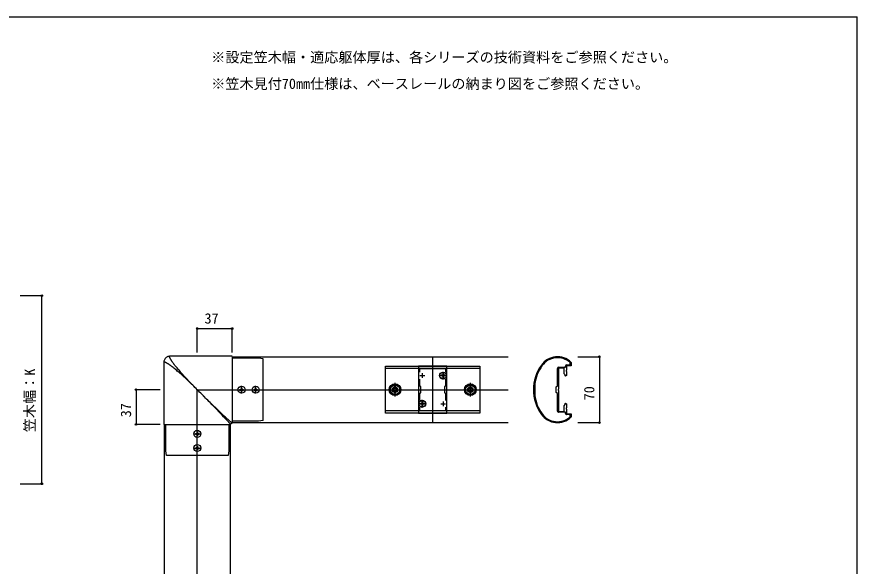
# Model space of a CAD drawing. Units: millimetres, scale not verified. Extents: x -875 to 875, y -1300 to 1294.
# Drawn here: x -18 to 875, y 666 to 1250 of the extents above; entities that cross this region are included whole.
import ezdxf
from ezdxf.enums import TextEntityAlignment as Align

# ---------------------------------------------------------------- set-up
doc = ezdxf.new("R2010")
doc.units = ezdxf.units.MM
doc.header["$LTSCALE"] = 8
for name, color, linetype in [('0-1_USER1', 3, 'Continuous'), ('0-2_YKK_11', 7, 'Continuous'), ('0-3_YKK_12', 2, 'Continuous'), ('0-4_YKK_13', 4, 'Continuous'), ('0-5_YKK_D', 6, 'Continuous'), ('0-6_YKK_ZWAK', 7, 'Continuous'), ('0-7_YSS_K', 3, 'Continuous')]:
    doc.layers.add(name, color=color, linetype=linetype)
doc.styles.add('ＭＳ ゴシック', font='')
doc.styles.get('ＭＳ ゴシック').set_extended_font_data('MS Gothic')

msp = doc.modelspace()

# ---------------------------------------------------------------- linework, layer by layer
at = {"layer": '0-2_YKK_11'}
for p, q in [((410.654, 868.907), (415.654, 868.907)), ((413.154, 871.407), (413.154, 866.407)), ((432.654, 868.907), (437.654, 868.907)), ((435.154, 871.407), (435.154, 866.407)), ((413.154, 841.407), (413.154, 836.407)), ((435.154, 841.407), (435.154, 836.407)), ((410.654, 838.907), (415.654, 838.907)), ((432.654, 838.907), (437.654, 838.907))]:
    msp.add_line(p, q, dxfattribs=at)
msp.add_lwpolyline([(409.154, 878.907), (409.154, 828.907), (439.154, 828.907), (439.154, 878.907)], close=True, dxfattribs=at)
for points in [[(410.354, 872.54), (410.354, 876.407), (437.954, 876.407), (437.954, 872.54)], [(556.654, 831.207), (556.654, 849.707), (555.454, 850.907), (555.454, 856.907), (556.654, 858.107), (556.654, 876.607)], [(557.654, 876.907), (557.654, 854.577), (557.511, 854.386), (557.511, 853.427), (557.654, 853.236), (557.654, 830.907), (563.654, 830.907), (563.654, 836.907), (564.754, 838.007), (564.754, 839.233), (565.094, 839.43), (566.154, 838.818), (566.154, 834.577), (566.011, 834.386), (566.011, 833.427), (566.154, 833.236), (566.154, 828.407), (571.154, 828.407), (571.154, 824.839), (571.059, 824.621)], [(571.059, 883.192), (571.154, 882.974), (571.154, 879.407), (566.154, 879.407), (566.154, 874.577), (566.011, 874.386), (566.011, 873.427), (566.154, 873.236), (566.154, 868.995), (565.094, 868.383), (564.754, 868.58), (564.754, 869.807), (563.654, 870.907), (563.654, 876.907), (557.654, 876.907)], [(557.954, 877.907), (565.154, 877.907), (565.154, 879.107)], [(566.454, 880.407), (570.154, 880.407), (570.154, 882.536), (570.054, 882.759)], [(410.354, 842.54), (410.354, 849.607), (411.654, 850.907), (411.654, 856.907), (410.354, 858.207), (410.354, 865.273)], [(437.954, 865.273), (437.954, 858.207), (436.654, 856.907), (436.654, 850.907), (437.954, 849.607), (437.954, 842.54)], [(532.556, 859.846), (532.554, 859.806), (532.554, 848.007), (532.556, 847.967)], [(437.954, 835.273), (437.954, 831.407), (410.354, 831.407), (410.354, 835.273)], [(565.154, 828.707), (565.154, 829.907), (557.954, 829.907)], [(570.054, 825.054), (570.154, 825.277), (570.154, 827.407), (566.454, 827.407)]]:
    msp.add_lwpolyline(points, dxfattribs=at)
for centre, radius, start, end in [((556.66, 867.907), 21, 46.71084, 144.31468), ((556.66, 867.907), 20, 47.9541, 144.31468), ((576.154, 853.907), 45, 144.31468, 215.68534), ((576.154, 853.907), 44, 144.31468, 172.24185), ((557.954, 876.607), 1.3, 90, 179.99998), ((566.454, 879.107), 1.3, 90, 179.99998), ((576.154, 853.907), 44, 187.75817, 215.68534), ((557.954, 831.207), 1.3, 179.99998, 270.00002), ((556.66, 839.907), 21, 215.68534, 313.28916), ((556.66, 839.907), 20, 215.68534, 312.04584), ((566.454, 828.707), 1.3, 179.99998, 270.00002)]:
    msp.add_arc(centre, radius, start, end, dxfattribs=at)
at = {"layer": '0-3_YKK_12'}
for p, q in [((211.154, 888.907), (211.154, 818.907)), ((211.154, 888.907), (504.154, 888.907)), ((424.154, 818.907), (424.154, 888.907)), ((139.154, 816.907), (139.154, 235.907)), ((211.154, 818.907), (504.154, 818.907))]:
    msp.add_line(p, q, dxfattribs=at)
msp.add_lwpolyline([(139.154, 816.907), (209.154, 816.907), (209.154, 235.907)], dxfattribs=at)
at = {"layer": '0-4_YKK_13'}
for p, q in [((211.154, 889.407), (144.654, 889.407)), ((211.154, 889.321), (211.154, 818.406)), ((239.154, 887.407), (211.154, 887.407)), ((244.154, 886.705), (239.154, 887.407)), ((244.154, 821.108), (244.154, 886.705)), ((138.654, 883.407), (138.654, 816.907)), ((374.153, 831.409), (374.154, 876.407)), ((474.154, 876.406), (374.154, 876.407)), ((474.154, 876.406), (474.153, 831.408)), ((439.304, 868.907), (431.004, 868.907)), ((433.104, 869.257), (433.104, 868.557)), ((434.304, 869.257), (433.104, 869.257)), ((434.304, 868.557), (433.104, 868.557)), ((435.504, 870.957), (434.804, 870.957)), ((434.804, 870.957), (434.804, 869.757)), ((434.804, 868.057), (434.804, 866.857)), ((435.504, 866.857), (434.804, 866.857)), ((435.154, 864.757), (435.154, 873.057)), ((435.504, 870.957), (435.504, 869.757)), ((435.504, 868.057), (435.504, 866.857)), ((437.204, 869.257), (436.004, 869.257)), ((437.204, 868.557), (436.004, 868.557)), ((437.204, 869.257), (437.204, 868.557)), ((221.154, 849.757), (221.154, 858.057)), ((236.154, 849.757), (236.154, 858.057)), ((384.154, 846.657), (384.154, 861.157)), ((464.154, 846.657), (464.154, 861.157)), ((217.004, 853.907), (225.304, 853.907)), ((219.104, 854.257), (219.104, 853.557)), ((219.104, 854.257), (220.304, 854.257)), ((219.104, 853.557), (220.304, 853.557)), ((220.804, 855.957), (221.504, 855.957)), ((220.804, 855.957), (220.804, 854.757)), ((220.804, 853.057), (220.804, 851.857)), ((220.804, 851.857), (221.504, 851.857)), ((221.504, 855.957), (221.504, 854.757)), ((221.504, 853.057), (221.504, 851.857)), ((222.004, 854.257), (223.204, 854.257)), ((222.004, 853.557), (223.204, 853.557)), ((223.204, 854.257), (223.204, 853.557)), ((232.004, 853.907), (240.304, 853.907)), ((234.104, 854.257), (234.104, 853.557)), ((234.104, 854.257), (235.304, 854.257)), ((234.104, 853.557), (235.304, 853.557)), ((235.804, 855.957), (236.504, 855.957)), ((235.804, 855.957), (235.804, 854.757)), ((235.804, 853.057), (235.804, 851.857)), ((235.804, 851.857), (236.504, 851.857)), ((236.504, 855.957), (236.504, 854.757)), ((236.504, 853.057), (236.504, 851.857)), ((237.004, 854.257), (238.204, 854.257)), ((237.004, 853.557), (238.204, 853.557)), ((238.204, 854.257), (238.204, 853.557)), ((376.904, 853.907), (391.404, 853.907)), ((381.874, 854.667), (381.154, 854.667)), ((386.434, 853.147), (387.154, 853.147)), ((456.904, 853.907), (471.404, 853.907)), ((461.874, 854.667), (461.154, 854.667)), ((466.434, 853.147), (467.154, 853.147)), ((190.047, 837.801), (187.719, 840.188)), ((411.104, 839.257), (411.104, 838.557)), ((412.304, 839.257), (411.104, 839.257)), ((413.504, 840.957), (412.804, 840.957)), ((412.804, 840.957), (412.804, 839.757)), ((413.154, 834.757), (413.154, 843.057)), ((413.504, 840.957), (413.504, 839.757)), ((415.204, 839.257), (414.004, 839.257)), ((415.204, 839.257), (415.204, 838.557)), ((192.306, 835.477), (190.047, 837.801)), ((194.481, 833.231), (192.306, 835.477)), ((197.577, 830.026), (194.481, 833.231)), ((200.695, 826.791), (197.577, 830.026)), ((474.153, 831.408), (374.153, 831.409)), ((417.304, 838.907), (409.004, 838.907)), ((412.304, 838.557), (411.104, 838.557)), ((412.804, 838.057), (412.804, 836.857)), ((413.504, 836.857), (412.804, 836.857)), ((413.504, 838.057), (413.504, 836.857)), ((415.204, 838.557), (414.004, 838.557)), ((203.786, 825.006), (202.827, 825.902)), ((204.652, 822.552), (203.478, 823.819)), ((205.687, 821.428), (204.652, 822.552)), ((206.273, 822.703), (205.508, 823.408)), ((206.589, 820.44), (205.687, 821.428)), ((206.976, 822.058), (206.273, 822.703)), ((207.62, 821.471), (206.976, 822.058)), ((208.207, 820.94), (207.62, 821.471)), ((244.154, 821.108), (239.154, 820.407)), ((138.739, 816.907), (209.654, 816.907)), ((140.654, 788.907), (140.654, 816.907)), ((207.364, 819.582), (206.589, 820.44)), ((207.813, 819.08), (207.364, 819.582)), ((207.654, 816.907), (207.654, 788.907)), ((208.209, 818.634), (207.813, 819.08)), ((208.552, 818.243), (208.209, 818.634)), ((210.304, 819.089), (209.992, 819.356)), ((239.154, 820.407), (211.154, 820.407)), ((170.004, 806.907), (178.304, 806.907)), ((172.104, 807.257), (172.104, 806.557)), ((172.104, 807.257), (173.304, 807.257)), ((172.104, 806.557), (173.304, 806.557)), ((173.804, 808.957), (174.504, 808.957)), ((173.804, 808.957), (173.804, 807.757)), ((173.804, 806.057), (173.804, 804.857)), ((173.804, 804.857), (174.504, 804.857)), ((174.154, 802.757), (174.154, 811.057)), ((174.504, 808.957), (174.504, 807.757)), ((174.504, 806.057), (174.504, 804.857)), ((175.004, 807.257), (176.204, 807.257)), ((175.004, 806.557), (176.204, 806.557)), ((176.204, 807.257), (176.204, 806.557)), ((174.154, 787.757), (174.154, 796.057)), ((141.355, 783.907), (140.654, 788.907)), ((170.004, 791.907), (178.304, 791.907)), ((172.104, 792.257), (172.104, 791.557)), ((172.104, 792.257), (173.304, 792.257)), ((172.104, 791.557), (173.304, 791.557)), ((173.804, 793.957), (174.504, 793.957)), ((173.804, 793.957), (173.804, 792.757)), ((173.804, 791.057), (173.804, 789.857)), ((173.804, 789.857), (174.504, 789.857)), ((174.504, 793.957), (174.504, 792.757)), ((174.504, 791.057), (174.504, 789.857)), ((175.004, 792.257), (176.204, 792.257)), ((175.004, 791.557), (176.204, 791.557)), ((176.204, 792.257), (176.204, 791.557)), ((207.654, 788.907), (206.952, 783.907)), ((206.952, 783.907), (141.355, 783.907))]:
    msp.add_line(p, q, dxfattribs=at)
for points in [[(145.046, 889.407), (144.374, 889.374), (143.682, 889.269), (142.988, 889.086), (142.309, 888.821), (141.66, 888.476), (141.053, 888.056), (140.5, 887.565), (140.008, 887.012), (139.587, 886.406), (139.242, 885.758), (138.977, 885.08), (138.793, 884.387), (138.687, 883.692), (138.654, 883.014)], [(149.103, 881.412), (148.781, 881.863), (148.473, 882.301), (148.179, 882.724), (147.898, 883.133), (147.63, 883.528), (147.376, 883.909), (147.134, 884.276), (146.905, 884.63), (146.689, 884.969), (146.485, 885.296), (146.293, 885.608), (146.113, 885.908), (145.945, 886.194), (145.788, 886.467), (145.643, 886.728), (145.509, 886.975), (145.387, 887.21), (145.275, 887.433), (145.174, 887.643), (145.084, 887.841), (145.004, 888.026), (144.937, 888.195), (144.88, 888.35), (144.834, 888.491), (144.798, 888.618), (144.77, 888.733), (144.751, 888.836), (144.739, 888.929), (144.735, 889.012), (144.737, 889.084), (144.745, 889.149), (144.758, 889.204), (144.777, 889.253), (144.801, 889.293), (144.829, 889.327), (144.861, 889.355), (144.898, 889.376), (144.938, 889.392), (144.981, 889.402)], [(144.981, 889.402), (145.028, 889.406), (145.079, 889.405)], [(138.684, 883.162), (138.668, 883.122), (138.658, 883.079), (138.654, 883.032), (138.655, 882.981)], [(147.612, 878.258), (147.287, 878.496), (146.648, 878.957), (146.197, 879.279), (145.759, 879.587), (145.336, 879.881), (144.927, 880.162), (144.532, 880.43), (144.151, 880.685), (143.784, 880.926), (143.43, 881.155), (143.091, 881.371), (142.765, 881.575), (142.452, 881.767), (142.152, 881.947), (141.866, 882.115), (141.593, 882.272), (141.332, 882.417), (141.085, 882.551), (140.85, 882.673), (140.627, 882.785), (140.417, 882.886), (140.219, 882.976), (140.034, 883.056), (139.865, 883.123), (139.71, 883.18), (139.57, 883.226), (139.442, 883.262), (139.327, 883.29), (139.224, 883.309), (139.131, 883.321), (139.049, 883.325), (138.976, 883.323), (138.911, 883.315), (138.856, 883.302), (138.808, 883.283), (138.767, 883.259), (138.733, 883.231), (138.705, 883.199), (138.684, 883.162)], [(172.94, 855.116), (171.73, 856.313), (170.523, 857.498), (169.321, 858.67), (168.126, 859.828), (166.937, 860.971), (165.758, 862.096), (164.592, 863.201), (163.441, 864.284), (162.305, 865.344), (161.187, 866.381), (160.085, 867.395), (159.002, 868.384), (157.938, 869.348), (156.894, 870.287), (155.87, 871.2), (154.866, 872.088), (153.883, 872.95), (152.922, 873.786), (151.982, 874.596), (151.064, 875.38), (150.168, 876.138), (149.294, 876.87), (148.442, 877.577), (147.612, 878.258)], [(149.802, 880.448), (149.331, 881.095), (149.103, 881.412)], [(174.154, 853.907), (172.944, 855.12), (171.747, 856.331), (170.562, 857.537), (169.39, 858.739), (168.232, 859.934), (167.089, 861.123), (165.964, 862.302), (164.859, 863.468), (163.776, 864.619), (162.716, 865.755), (161.679, 866.874), (160.665, 867.975), (159.677, 869.058), (158.713, 870.122), (157.774, 871.166), (156.86, 872.19), (155.972, 873.194), (155.11, 874.177), (154.274, 875.139), (153.464, 876.079), (152.68, 876.997), (151.922, 877.892), (151.19, 878.766), (150.483, 879.618), (149.802, 880.448)], [(384.914, 856.187), (384.914, 856.907), (383.394, 856.907), (383.394, 856.187)], [(464.914, 856.187), (464.914, 856.907), (463.394, 856.907), (463.394, 856.187)], [(187.719, 840.188), (186.534, 841.399), (185.337, 842.62), (184.129, 843.85), (182.91, 845.088), (181.682, 846.333), (180.444, 847.584), (179.199, 848.841), (177.948, 850.1), (176.694, 851.361), (175.436, 852.623), (174.172, 853.888)], [(201.269, 827.365), (197.72, 830.786), (194.132, 834.254), (190.329, 837.945), (186.385, 841.797), (182.35, 845.764), (178.267, 849.807)], [(381.154, 854.667), (381.154, 853.147), (381.874, 853.147)], [(383.394, 851.627), (383.394, 850.907), (384.914, 850.907), (384.914, 851.627)], [(387.154, 853.147), (387.154, 854.667), (386.434, 854.667)], [(461.154, 854.667), (461.154, 853.147), (461.874, 853.147)], [(463.394, 851.627), (463.394, 850.907), (464.914, 850.907), (464.914, 851.627)], [(467.154, 853.147), (467.154, 854.667), (466.434, 854.667)], [(203.478, 823.819), (202.158, 825.233), (200.695, 826.791)], [(202.827, 825.902), (201.804, 826.862), (201.269, 827.365)], [(205.508, 823.408), (204.679, 824.175), (203.786, 825.006)], [(209.21, 820.042), (208.736, 820.464), (208.207, 820.94)], [(209.642, 816.907), (209.622, 816.941), (209.592, 816.987), (209.551, 817.044), (209.501, 817.111), (209.44, 817.19), (209.368, 817.28), (209.286, 817.381), (209.192, 817.494), (209.088, 817.619), (208.972, 817.756), (208.844, 817.906), (208.552, 818.243)], [(209.992, 819.356), (209.628, 819.673), (209.21, 820.042)], [(209.654, 816.907), (209.677, 817.137), (209.741, 817.383), (209.852, 817.627), (210.009, 817.854), (210.206, 818.051), (210.433, 818.208), (210.678, 818.319), (210.923, 818.384), (211.154, 818.406)], [(211.154, 818.418), (211.119, 818.438), (211.073, 818.468), (211.016, 818.509), (210.949, 818.559), (210.87, 818.62), (210.78, 818.692), (210.679, 818.774), (210.566, 818.868), (210.441, 818.972), (210.304, 819.089)]]:
    msp.add_lwpolyline(points, dxfattribs=at)
for points in [[(474.154, 878.907), (474.154, 828.907), (374.154, 828.907), (374.154, 878.907)], [(384.154, 859.68), (379.154, 856.793), (379.154, 851.02), (384.154, 848.133), (389.154, 851.02), (389.154, 856.793)], [(464.154, 859.68), (459.154, 856.793), (459.154, 851.02), (464.154, 848.133), (469.154, 851.02), (469.154, 856.793)]]:
    msp.add_lwpolyline(points, close=True, dxfattribs=at)
for centre, radius in [((435.154, 868.907), 3.65), ((435.154, 868.907), 3.5), ((221.154, 853.907), 3.75), ((236.154, 853.907), 3.75), ((384.154, 853.907), 6.25), ((384.154, 853.907), 5), ((384.154, 853.908), 3), ((464.154, 853.907), 6.25), ((464.154, 853.907), 5), ((464.153, 853.907), 3), ((384.154, 853.908), 2.5), ((464.154, 853.907), 2.5), ((413.154, 838.907), 3.65), ((413.154, 838.907), 3.5), ((174.154, 806.907), 3.75), ((174.154, 791.907), 3.75)]:
    msp.add_circle(centre, radius, dxfattribs=at)
for centre, radius, start, end in [((434.304, 869.757), 0.5, 270, 0), ((434.304, 868.057), 0.5, 0, 90), ((436.004, 869.757), 0.5, 180, 270), ((436.004, 868.057), 0.5, 90, 180), ((384.154, 853.907), 5.575, 93.74848, 146.25152), ((384.154, 853.907), 5.575, 33.74848, 86.25152), ((464.154, 853.907), 5.575, 93.74848, 146.25152), ((464.154, 853.907), 5.575, 33.74848, 86.25152), ((220.304, 854.757), 0.5, 270, 0), ((220.304, 853.057), 0.5, 0, 90), ((222.004, 854.757), 0.5, 180, 270), ((222.004, 853.057), 0.5, 90, 180), ((235.304, 854.757), 0.5, 270, 0), ((235.304, 853.057), 0.5, 0, 90), ((237.004, 854.757), 0.5, 180, 270), ((237.004, 853.057), 0.5, 90, 180), ((384.154, 853.907), 5.575, 153.74848, 206.25152), ((384.154, 853.907), 5.575, 213.74848, 266.25152), ((381.874, 856.187), 1.52, 270, 0), ((381.874, 851.627), 1.52, 0, 90), ((384.154, 853.907), 5.575, 273.74848, 326.25152), ((386.434, 856.187), 1.52, 180, 270), ((386.434, 851.627), 1.52, 90, 180), ((384.154, 853.907), 5.575, 333.74848, 26.25152), ((464.154, 853.907), 5.575, 153.74848, 206.25152), ((464.154, 853.907), 5.575, 213.74848, 266.25152), ((461.874, 856.187), 1.52, 270, 0), ((461.874, 851.627), 1.52, 0, 90), ((464.154, 853.907), 5.575, 273.74848, 326.25152), ((466.434, 856.187), 1.52, 180, 270), ((466.434, 851.627), 1.52, 90, 180), ((464.154, 853.907), 5.575, 333.74848, 26.25152), ((412.304, 839.757), 0.5, 270, 0), ((414.004, 839.757), 0.5, 180, 270), ((412.304, 838.057), 0.5, 0, 90), ((414.004, 838.057), 0.5, 90, 180), ((173.304, 807.757), 0.5, 270, 0), ((173.304, 806.057), 0.5, 0, 90), ((175.004, 807.757), 0.5, 180, 270), ((175.004, 806.057), 0.5, 90, 180), ((173.304, 792.757), 0.5, 270, 0), ((173.304, 791.057), 0.5, 0, 90), ((175.004, 792.757), 0.5, 180, 270), ((175.004, 791.057), 0.5, 90, 180)]:
    msp.add_arc(centre, radius, start, end, dxfattribs=at)
at = {"layer": '0-5_YKK_D'}
for p, q in [((-14, 953.907), (10, 953.907)), ((9, 753.907), (9, 953.907)), ((174.154, 893.407), (174.154, 919.907)), ((211.154, 893.407), (211.154, 919.907)), ((174.154, 918.907), (211.154, 918.907)), ((578.154, 888.907), (602.154, 888.907)), ((601.154, 888.907), (601.154, 818.907)), ((134.619, 853.907), (108.154, 853.907)), ((109.154, 853.907), (109.154, 816.907)), ((134.619, 816.907), (108.154, 816.907)), ((578.154, 818.907), (602.154, 818.907)), ((-14, 753.907), (10, 753.907))]:
    msp.add_line(p, q, dxfattribs=at)
for centre in [(9, 953.907), (174.154, 918.907), (211.154, 918.907), (601.154, 888.907), (109.154, 853.907), (109.154, 816.907), (601.154, 818.907), (9, 753.907)]:
    msp.add_circle(centre, 0.875, dxfattribs=at)
at = {"layer": '0-6_YKK_ZWAK'}
msp.add_line((-875, 1250.4), (875, 1250.4), dxfattribs=at)
msp.add_lwpolyline([(-875, -1299.6), (875, -1299.6), (875, 1250.4)], dxfattribs=at)
at = {"layer": '0-7_YSS_K'}
msp.add_lwpolyline([(174.154, 198.907), (174.154, 853.907), (504.154, 853.907)], dxfattribs=at)

# ---------------------------------------------------------------- texts
at = {"layer": '0-1_USER1', "style": 'ＭＳ ゴシック'}
for s, p in [('※設定笠木幅・適応躯体厚は、各シリーズの技術資料をご参照ください。', (188.955, 1198.599)), ('※笠木見付70㎜仕様は、ベースレールの納まり図をご参照ください。', (188.955, 1170.445))]:
    msp.add_text(s, height=11, dxfattribs=at).set_placement(p, align=Align.BOTTOM_LEFT)
at = {"layer": '0-5_YKK_D', "style": 'ＭＳ ゴシック'}
msp.add_text('37', height=11, dxfattribs=at).set_placement((181.872, 920.907), align=Align.BOTTOM_LEFT)
for s, p in [('笠木幅：K', (5.04, 808.736)), ('70', (599.154, 842.657)), ('37', (107.154, 824.625))]:
    msp.add_text(s, height=11, rotation=90, dxfattribs=at).set_placement(p, align=Align.BOTTOM_LEFT)

doc.saveas('drawing.dxf')
